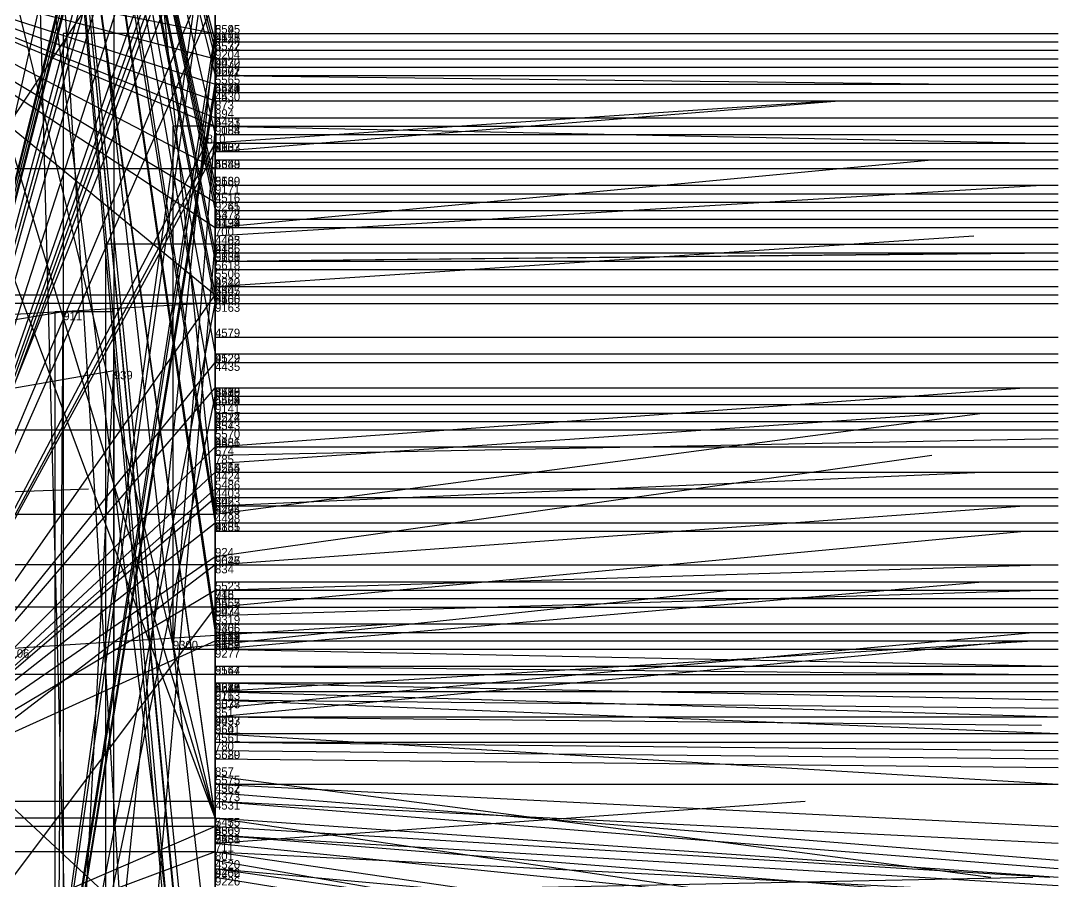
# Model space of a CAD drawing. Extents: x -0.07 to 1.1, y -0.07 to 1.1.
# Drawn here: x 0.977 to 1.1, y 0.0725 to 0.1745 of the extents above; entities that cross this region are included whole.
import ezdxf

# ---------------------------------------------------------------- set-up
doc = ezdxf.new("R2010")
doc.units = 0
for name, color, linetype in [('Clients', 3, 'CONTINUOUS'), ('Facilities', 3, 'CONTINUOUS'), ('Facilities_lines', 3, 'CONTINUOUS'), ('Min_max_boxes', 1, 'CONTINUOUS'), ('Normals', 1, 'CONTINUOUS'), ('Source_points', 5, 'CONTINUOUS'), ('Text', 3, 'CONTINUOUS')]:
    doc.layers.add(name, color=color, linetype=linetype)

msp = doc.modelspace()

# ---------------------------------------------------------------- linework, layer by layer
at = {"layer": 'Clients', "color": 5}
for p in [(1, 0.173, 0.13), (1, 0.173, 0.282), (1, 0.173, 0.362), (1, 0.173, 0.58), (1, 0.173, 0.699), (1, 0.172, 0.779), (1, 0.171, 0.431), (1, 0.171, 0.705), (1, 0.171, 0.819), (1, 0.17, 0.319), (1, 0.17, 0.866), (1, 0.169, 0.465), (1, 0.168, 0.814), (1, 0.168, 0.976), (1, 0.167, 0.299), (1, 0.167, 0.52), (1, 0.167, 0.716), (1, 0.166, 0.376), (1, 0.166, 0.446), (1, 0.166, 0.535), (1, 0.166, 0.556), (1, 0.166, 0.705), (1, 0.165, 0.156), (1, 0.163, 0.197), (1, 0.162, 0.297), (1, 0.162, 0.542), (0.999, 0.16), (1, 0.161, 0.823), (1, 0.16, 0.126), (1, 0.159, 0.004), (1, 0.159, 0.362), (1, 0.159, 0.509), (1, 0.158, 0.549), (1, 0.158, 0.647), (1, 0.157, 0.278), (1, 0.155, 0.634), (1, 0.155, 0.625), (1, 0.155, 0.814), (1, 0.154, 0.857), (1, 0.153, 0.279), (1, 0.153, 0.845), (1, 0.152, 0.86), (1, 0.151, 0.379), (1, 0.151, 0.675), (1, 0.15, 0.273), (1, 0.15, 0.49), (1, 0.15, 0.984), (1, 0.148, 0.351), (1, 0.148, 0.469), (1, 0.147, 0.439), (1, 0.147, 0.664), (1, 0.147, 0.788), (1, 0.146, 0.539), (1, 0.146, 0.925), (1, 0.145, 0.517), (1, 0.145, 0.654), (1, 0.143, 0.44), (1, 0.143, 0.562), (1, 0.143, 0.978), (1, 0.142, 0.235), (1, 0.142, 0.121), (1, 0.142, 0.291), (1, 0.142, 0.282), (1, 0.142, 0.894), (1, 0.141, 0.347), (1, 0.141, 0.648), (1, 0.141, 0.801), (0.982, 0.14), (1, 0.137, 0.489), (1, 0.135, 0.761), (0.988, 0.133), (1, 0.134, 0.267), (1, 0.134, 0.372), (1, 0.131, 0.173), (1, 0.131, 0.509), (1, 0.131, 0.58), (1, 0.13, 0.342), (1, 0.13, 0.474), (1, 0.13, 0.47), (1, 0.129, 0.452), (1, 0.129, 0.488), (1, 0.129, 0.644), (1, 0.128, 0.841), (1, 0.128, 0.764), (1, 0.127, 0.475), (1, 0.127, 0.433), (1, 0.126, 0.639), (1, 0.124, 0.196), (1, 0.124, 0.472), (1, 0.124, 0.6), (1, 0.122, 0.986), (1, 0.121, 0.328), (1, 0.121, 0.298), (1, 0.119, 0.258), (1, 0.118, 0.323), (1, 0.117, 0.373), (1, 0.117, 0.982), (1, 0.115, 0.264), (1, 0.115, 0.417), (1, 0.115, 0.819), (1, 0.114, 0.361), (1, 0.111, 0.01), (1, 0.108, 0.689), (1, 0.107, 0.109), (1, 0.103, 0.354), (1, 0.103, 0.898), (1, 0.103, 0.777), (1, 0.102, 0.881), (1, 0.101, 0.336), (1, 0.101, 0.346), (0.995, 0.1, 1), (1, 0.1, 0.984), (1, 0.077, 0.996)]:
    msp.add_point(p, dxfattribs=at)
at = {"layer": 'Facilities', "color": 3}
for p in [(1, 0.162, 0.947), (1, 0.149, 0.07), (1, 0.146, 0.95), (1, 0.131, 0.203), (1, 0.127, 0.103), (1, 0.124, 0.046), (1, 0.123, 0.086), (1, 0.119, 0.64), (1, 0.117, 0.233), (1, 0.117, 0.542), (1, 0.116, 0.023), (1, 0.114, 0.233), (1, 0.11, 0.14), (1, 0.11, 0.58), (1, 0.11, 0.94), (1, 0.107, 0.054), (1, 0.106, 0.748), (1, 0.105, 0.473), (1, 0.105, 0.947), (1, 0.104, 0.066), (1, 0.101, 0.484), (1, 0.101, 0.636), (1, 0.1, 0.558), (1, 0.1, 0.837), (1, 0.098, 0.059), (1, 0.098, 0.751), (1, 0.097, 0.658), (1, 0.096, 0.118), (1, 0.096, 0.415), (1, 0.095, 0.055), (1, 0.095, 0.369), (1, 0.095, 0.528), (1, 0.095, 0.719), (1, 0.095, 0.777), (1, 0.095, 0.94), (1, 0.094, 0.203), (1, 0.094, 0.721), (1, 0.093, 0.952), (1, 0.092, 0.058), (1, 0.092, 0.305), (1, 0.092, 0.966), (1, 0.09, 0.166), (1, 0.09, 0.559), (1, 0.089, 0.247), (1, 0.089, 0.311), (1, 0.088, 0.711), (1, 0.087, 0.757), (1, 0.085, 0.023), (1, 0.084, 0.259), (1, 0.084, 0.606), (1, 0.083, 0.351), (1, 0.082, 0.336), (1, 0.082, 0.338), (1, 0.08, 0.013), (1, 0.08, 0.697), (1, 0.079, 0.058), (1, 0.078, 0.233), (1, 0.078, 0.221), (1, 0.078, 0.274), (1, 0.077, 0.741), (1, 0.076, 0.055), (1, 0.076, 0.016), (1, 0.075, 0.359), (1, 0.074, 0.374), (1, 0.074, 0.814), (1, 0.073, 0.887)]:
    msp.add_point(p, dxfattribs=at)
at = {"layer": 'Facilities_lines', "color": 3}
for p, q in [((1, 0.336, 0.965), (1, 0.1, 0.984)), ((1, 0.336, 0.965), (1, 0.15, 0.984)), ((1, 0.336, 0.965), (1, 0.143, 0.978)), ((1, 0.336, 0.965), (1, 0.122, 0.986)), ((1, 0.336, 0.965), (1, 0.117, 0.982)), ((1, 0.336, 0.965), (1, 0.168, 0.976)), ((1, 0.116, 0.023), (0.978, 0.334)), ((1, 0.116, 0.023), (0.968, 0.322)), ((1, 0.022, 0.538), (1, 0.32, 0.543)), ((1, 0.077, 0.741), (1, 0.319, 0.746)), ((1, 0.077, 0.741), (1, 0.319, 0.752)), ((1, 0.077, 0.741), (1, 0.314, 0.724)), ((1, 0.052, 0.712), (1, 0.309, 0.717)), ((1, 0.066, 0.656), (1, 0.309, 0.665)), ((1, 0.052, 0.712), (1, 0.306, 0.707)), ((1, 0.022, 0.538), (1, 0.306, 0.511)), ((1, 0.077, 0.741), (1, 0.305, 0.748)), ((1, 0.022, 0.538), (1, 0.299, 0.561)), ((1, 0.077, 0.741), (1, 0.299, 0.729)), ((1, 0.066, 0.656), (1, 0.298, 0.646)), ((1, 0.022, 0.538), (1, 0.296, 0.549)), ((1, 0.08, 0.013), (0.97, 0.293)), ((1, 0.08, 0.013), (0.97, 0.292)), ((1, 0.036, 0.662), (1, 0.292, 0.664)), ((1, 0.052, 0.712), (1, 0.29, 0.688)), ((1, 0.052, 0.712), (1, 0.285, 0.733)), ((1, 0.052, 0.712), (1, 0.284, 0.724)), ((1, 0.052, 0.712), (1, 0.28, 0.717)), ((1, 0.022, 0.538), (1, 0.279, 0.548)), ((1, 0.022, 0.538), (1, 0.276, 0.522)), ((1, 0.022, 0.538), (1, 0.273, 0.552)), ((1, 0.066, 0.656), (1, 0.27, 0.629)), ((0.958, 0.082), (1, 0.269, 0.019)), ((1, 0.022, 0.538), (1, 0.269, 0.526)), ((1, 0.066, 0.656), (1, 0.269, 0.63)), ((1, 0.022, 0.538), (1, 0.264, 0.561)), ((1, 0.052, 0.712), (1, 0.263, 0.748)), ((0.977, 0.26, 1), (1, 0.17, 0.866)), ((0.977, 0.26, 1), (1, 0.168, 0.814)), ((0.977, 0.26, 1), (1, 0.056, 0.91)), ((0.977, 0.26, 1), (1, 0.161, 0.823)), ((0.977, 0.26, 1), (0.984, 0, 1)), ((0.977, 0.26, 1), (1, 0.172, 0.779)), ((0.977, 0.26, 1), (0.993, 0, 0.972)), ((0.977, 0.26, 1), (1, 0.135, 0.761)), ((0.977, 0.26, 1), (1, 0.128, 0.841)), ((0.977, 0.26, 1), (1, 0.102, 0.881)), ((0.977, 0.26, 1), (1, 0.147, 0.788)), ((0.977, 0.26, 1), (1, 0.142, 0.894)), ((0.977, 0.26, 1), (1, 0.141, 0.801)), ((0.977, 0.26, 1), (1, 0.154, 0.857)), ((0.977, 0.26, 1), (1, 0.155, 0.814)), ((0.977, 0.26, 1), (1, 0.115, 0.819)), ((0.977, 0.26, 1), (1, 0.171, 0.819)), ((0.977, 0.26, 1), (1, 0.128, 0.764)), ((0.977, 0.26, 1), (1, 0.02, 0.909)), ((0.977, 0.26, 1), (1, 0.006, 0.973)), ((0.977, 0.26, 1), (1, 0.153, 0.845)), ((0.977, 0.26, 1), (1, 0.146, 0.925)), ((0.977, 0.26, 1), (1, 0.152, 0.86)), ((0.977, 0.26, 1), (1, 0.028, 0.92)), ((0.977, 0.26, 1), (1, 0.019, 0.921)), ((0.977, 0.26, 1), (1, 0.103, 0.898)), ((0.977, 0.26, 1), (1, 0, 0.993)), ((0.977, 0.26, 1), (1, 0.103, 0.777)), ((1, 0.022, 0.538), (1, 0.259, 0.552)), ((1, 0.021, 0.72), (1, 0.258, 0.727)), ((1, 0.052, 0.712), (1, 0.255, 0.689)), ((1, 0.052, 0.712), (1, 0.255, 0.693)), ((1, 0.08, 0.013), (0.958, 0.253)), ((1, 0.022, 0.538), (1, 0.252, 0.588)), ((0.958, 0.082), (1, 0.251, 0.016)), ((0.958, 0.082), (1, 0.25, 0.11)), ((0.958, 0.082), (1, 0.248, 0.174)), ((1, 0.074, 0.374), (1, 0.247, 0.451)), ((0.958, 0.082), (1, 0.246, 0.034)), ((0.958, 0.082), (1, 0.245, 0.117)), ((1, 0.083, 0.351), (1, 0.242, 0.425)), ((1, 0.075, 0.359), (1, 0.242, 0.342)), ((1, 0.021, 0.72), (1, 0.242, 0.704)), ((1, 0.083, 0.351), (1, 0.24, 0.392)), ((1, 0.022, 0.538), (1, 0.24, 0.6)), ((0.958, 0.082), (1, 0.238, 0.13)), ((0.958, 0.082), (1, 0.238, 0.024)), ((1, 0.083, 0.351), (1, 0.238, 0.446)), ((1, 0.016, 0.658), (1, 0.237, 0.646)), ((1, 0.031, 0.303), (1, 0.236, 0.326)), ((0.958, 0.082), (1, 0.234, 0.159)), ((1, 0.022, 0.538), (1, 0.235, 0.458)), ((1, 0.051, 0.185), (1, 0.232, 0.252)), ((1, 0.022, 0.538), (1, 0.232, 0.553)), ((0.958, 0.082), (1, 0.231, 0.215)), ((1, 0.016, 0.658), (1, 0.231, 0.668)), ((1, 0.083, 0.351), (1, 0.228, 0.443)), ((1, 0.016, 0.658), (1, 0.228, 0.65)), ((1, 0.022, 0.538), (1, 0.227, 0.493)), ((1, 0.016, 0.658), (1, 0.227, 0.69)), ((0.958, 0.082), (1, 0.224, 0.171)), ((1, 0.094, 0.203), (1, 0.225, 0.132)), ((1, 0.046, 0.328), (1, 0.224, 0.349)), ((1, 0.075, 0.359), (1, 0.224, 0.392)), ((1, 0.046, 0.328), (1, 0.222, 0.395)), ((1, 0.022, 0.538), (1, 0.22, 0.489)), ((1, 0.022, 0.538), (1, 0.219, 0.495)), ((1, 0.083, 0.351), (1, 0.218, 0.411)), ((1, 0.031, 0.303), (1, 0.217, 0.353)), ((1, 0.08, 0.013), (0.959, 0.215)), ((1, 0.083, 0.351), (1, 0.215, 0.376)), ((1, 0.022, 0.538), (1, 0.213, 0.5)), ((0.958, 0.082), (1, 0.212, 0.216)), ((1, 0.022, 0.538), (1, 0.212, 0.438)), ((1, 0.022, 0.538), (1, 0.212, 0.585)), ((1, 0.083, 0.351), (1, 0.21, 0.414)), ((1, 0.208, 0.98), (1, 0.025, 0.996)), ((1, 0.022, 0.538), (1, 0.207, 0.598)), ((1, 0.022, 0.538), (1, 0.206, 0.429)), ((1, 0.022, 0.538), (1, 0.206, 0.597)), ((1, 0.083, 0.351), (1, 0.204, 0.358)), ((0.958, 0.082), (1, 0.203, 0.145)), ((1, 0.022, 0.538), (1, 0.202, 0.444)), ((0.958, 0.082), (1, 0.2, 0.249)), ((1, 0.022, 0.538), (1, 0.2, 0.642)), ((1, 0.199, 0.085), (0.972, 0.157)), ((1, 0.08, 0.013), (0.956, 0.198)), ((0.958, 0.082), (1, 0.198, 0.117)), ((1, 0.083, 0.351), (1, 0.198, 0.414)), ((1, 0.083, 0.351), (1, 0.198, 0.397)), ((0.958, 0.082), (1, 0.196, 0.147)), ((1, 0.075, 0.359), (1, 0.196, 0.407)), ((1, 0.022, 0.538), (1, 0.195, 0.54)), ((0.973, 0, 0.703), (1, 0.194, 0.735)), ((1, 0.094, 0.203), (1, 0.194, 0.161)), ((1, 0.031, 0.303), (1, 0.194, 0.385)), ((1, 0.024, 0.977), (0.979, 0.192, 1)), ((1, 0.191, 0.044), (0.974, 0.126)), ((1, 0.016, 0.658), (1, 0.191, 0.663)), ((0.973, 0, 0.703), (1, 0.189, 0.706)), ((0.973, 0, 0.703), (1, 0.189, 0.731)), ((1, 0.022, 0.538), (1, 0.188, 0.462)), ((1, 0.022, 0.538), (1, 0.187, 0.64)), ((1, 0.022, 0.538), (1, 0.184, 0.482)), ((0.95, 0.183), (1, 0.173, 0.13)), ((0.95, 0.183), (1, 0.165, 0.156)), ((0.95, 0.183), (1, 0.163, 0.197)), ((0.95, 0.183), (1, 0.157, 0.278)), ((0.95, 0.183), (1, 0.142, 0.291)), ((0.95, 0.183), (1, 0.167, 0.299)), ((0.95, 0.183), (1, 0.162, 0.297)), ((0.95, 0.183), (1, 0.15, 0.273)), ((0.95, 0.183), (1, 0.142, 0.282)), ((0.95, 0.183), (1, 0.17, 0.319)), ((0.95, 0.183), (1, 0.153, 0.279)), ((0.95, 0.183), (1, 0.173, 0.282)), ((0.958, 0.082), (1, 0.182, 0.121)), ((1, 0.131, 0.203), (1, 0.182, 0.161)), ((1, 0.022, 0.538), (1, 0.182, 0.619)), ((1, 0.022, 0.538), (1, 0.181, 0.575)), ((1, 0.022, 0.538), (1, 0.18, 0.659)), ((1, 0.046, 0.328), (1, 0.178, 0.377)), ((0.958, 0.082), (1, 0.177, 0.246)), ((1, 0.075, 0.359), (1, 0.177, 0.362)), ((1, 0.022, 0.538), (1, 0.177, 0.549)), ((0.973, 0, 0.703), (1, 0.173, 0.699)), ((0.982, 0, 0.291), (1, 0.173, 0.362)), ((1, 0.022, 0.538), (1, 0.173, 0.58)), ((0.973, 0, 0.703), (1, 0.171, 0.705)), ((1, 0.022, 0.538), (1, 0.171, 0.431)), ((1, 0.022, 0.538), (1, 0.169, 0.465)), ((0.973, 0, 0.703), (1, 0.167, 0.716)), ((1, 0.022, 0.538), (1, 0.167, 0.52)), ((0.973, 0, 0.703), (1, 0.166, 0.705)), ((1, 0.075, 0.359), (1, 0.166, 0.376)), ((1, 0.022, 0.538), (1, 0.166, 0.446)), ((1, 0.022, 0.538), (1, 0.166, 0.535)), ((1, 0.022, 0.538), (1, 0.166, 0.556)), ((1, 0.162, 0.947), (0.995, 0.1, 1)), ((1, 0.022, 0.538), (1, 0.162, 0.542)), ((0.958, 0.082), (0.999, 0.16)), ((0.958, 0.082), (1, 0.16, 0.126)), ((0.958, 0.082), (1, 0.159, 0.004)), ((1, 0.075, 0.359), (1, 0.159, 0.362)), ((1, 0.022, 0.538), (1, 0.159, 0.509)), ((1, 0.022, 0.538), (1, 0.158, 0.549)), ((1, 0.022, 0.538), (1, 0.158, 0.647)), ((1, 0.022, 0.538), (1, 0.155, 0.634)), ((1, 0.022, 0.538), (1, 0.155, 0.625)), ((1, 0.022, 0.538), (1, 0.151, 0.379)), ((1, 0.022, 0.538), (1, 0.151, 0.675)), ((1, 0.022, 0.538), (1, 0.15, 0.49)), ((0.987, 0, 0.292), (1, 0.148, 0.351)), ((1, 0.022, 0.538), (1, 0.148, 0.469)), ((1, 0.022, 0.538), (1, 0.147, 0.439)), ((1, 0.022, 0.538), (1, 0.147, 0.664)), ((1, 0.022, 0.538), (1, 0.146, 0.539)), ((1, 0.022, 0.538), (1, 0.145, 0.517)), ((1, 0.022, 0.538), (1, 0.145, 0.654)), ((1, 0.022, 0.538), (1, 0.143, 0.44)), ((1, 0.022, 0.538), (1, 0.143, 0.562)), ((0.958, 0.082), (1, 0.142, 0.235)), ((0.958, 0.082), (1, 0.142, 0.121)), ((0.973, 0, 0.28), (1, 0.141, 0.347)), ((1, 0.022, 0.538), (1, 0.141, 0.648)), ((0.981, 0, 0.054), (0.982, 0.14)), ((1, 0.022, 0.538), (1, 0.137, 0.489)), ((0.958, 0.082), (1, 0.134, 0.267)), ((0.981, 0, 0.054), (0.988, 0.133)), ((1, 0.022, 0.538), (1, 0.134, 0.372)), ((0.958, 0.082), (1, 0.131, 0.173)), ((1, 0.022, 0.538), (1, 0.131, 0.509)), ((1, 0.022, 0.538), (1, 0.131, 0.58)), ((0.973, 0, 0.28), (1, 0.13, 0.342)), ((1, 0.022, 0.538), (1, 0.13, 0.474)), ((1, 0.022, 0.538), (1, 0.13, 0.47)), ((1, 0.022, 0.538), (1, 0.129, 0.452)), ((1, 0.022, 0.538), (1, 0.129, 0.488)), ((1, 0.022, 0.538), (1, 0.129, 0.644)), ((1, 0.022, 0.538), (1, 0.127, 0.475)), ((1, 0.022, 0.538), (1, 0.127, 0.433)), ((1, 0.022, 0.538), (1, 0.126, 0.639)), ((0.958, 0.082), (1, 0.124, 0.196)), ((1, 0.022, 0.538), (1, 0.124, 0.472)), ((1, 0.022, 0.538), (1, 0.124, 0.6)), ((0.958, 0.082), (1, 0.121, 0.328)), ((0.958, 0.082), (1, 0.121, 0.298)), ((0.958, 0.082), (1, 0.119, 0.258)), ((0.958, 0.082), (1, 0.118, 0.323)), ((1, 0.022, 0.538), (1, 0.117, 0.373)), ((0.958, 0.082), (1, 0.115, 0.264)), ((1, 0.022, 0.538), (1, 0.115, 0.417)), ((1, 0.022, 0.538), (1, 0.114, 0.361)), ((0.958, 0.082), (1, 0.111, 0.01)), ((1, 0.11, 0.94), (0.894, 0.029, 1)), ((1, 0.11, 0.94), (1, 0.077, 0.996)), ((1, 0.022, 0.538), (1, 0.108, 0.689)), ((0.958, 0.082), (1, 0.107, 0.109)), ((1, 0.105, 0.947), (0.934, 0.017, 1)), ((1, 0.022, 0.538), (1, 0.103, 0.354)), ((0.958, 0.082), (1, 0.101, 0.336)), ((1, 0.022, 0.538), (1, 0.101, 0.346)), ((1, 0.059, 0.022), (0.959, 0.097)), ((1, 0.092, 0.966), (1, 0.033, 0.993)), ((1, 0.079, 0.058), (0.884, 0.029)), ((1, 0.076, 0.016), (0.906, 0.041))]:
    msp.add_line(p, q, dxfattribs=at)
at = {"layer": 'Min_max_boxes', "color": 1}
for p, q in [((0.988, 0.505, 0.963), (0.988, 0.1, 0.963)), ((0.988, 0.505, 1), (0.988, 0.1, 1)), ((1, 0.1, 0.963), (1, 0.505, 0.963)), ((1, 0.1, 1), (1, 0.505, 1)), ((1, 0.142), (1, 0.479)), ((1, 0.142, 0.336), (1, 0.479, 0.336)), ((1, 0, 0.76), (1, 0.466, 0.76)), ((1, 0, 1), (1, 0.466, 1)), ((1, 0.116), (1, 0.334)), ((1, 0.116, 0.023), (1, 0.334, 0.023)), ((1, 0, 0.346), (1, 0.32, 0.346)), ((1, 0, 0.689), (1, 0.32, 0.689)), ((1, 0.077, 0.724), (1, 0.319, 0.724)), ((1, 0.319, 0.724), (1, 0.077, 0.724)), ((1, 0.077, 0.752), (1, 0.319, 0.752)), ((1, 0.319, 0.752), (1, 0.077, 0.752)), ((1, 0.052, 0.688), (1, 0.309, 0.688)), ((1, 0.309, 0.688), (1, 0.052, 0.688)), ((1, 0.052, 0.748), (1, 0.309, 0.748)), ((1, 0.309, 0.748), (1, 0.052, 0.748)), ((1, 0.066, 0.629), (1, 0.309, 0.629)), ((1, 0.309, 0.629), (1, 0.066, 0.629)), ((1, 0.066, 0.665), (1, 0.309, 0.665)), ((1, 0.309, 0.665), (1, 0.066, 0.665)), ((1, 0.08), (1, 0.293)), ((1, 0.08, 0.013), (1, 0.293, 0.013)), ((1, 0.036, 0.662), (1, 0.292, 0.662)), ((1, 0.292, 0.662), (1, 0.036, 0.662)), ((1, 0.036, 0.664), (1, 0.292, 0.664)), ((1, 0.292, 0.664), (1, 0.036, 0.664)), ((1, 0.082), (1, 0.269)), ((1, 0.082, 0.336), (1, 0.269, 0.336)), ((1, 0.021, 0.704), (1, 0.258, 0.704)), ((1, 0.258, 0.704), (1, 0.021, 0.704)), ((1, 0.021, 0.727), (1, 0.258, 0.727)), ((1, 0.258, 0.727), (1, 0.021, 0.727)), ((1, 0.074, 0.374), (1, 0.247, 0.374)), ((1, 0.247, 0.374), (1, 0.074, 0.374)), ((1, 0.074, 0.451), (1, 0.247, 0.451)), ((1, 0.247, 0.451), (1, 0.074, 0.451)), ((1, 0.083, 0.351), (1, 0.242, 0.351)), ((1, 0.242, 0.351), (1, 0.083, 0.351)), ((1, 0.083, 0.446), (1, 0.242, 0.446)), ((1, 0.242, 0.446), (1, 0.083, 0.446)), ((1, 0.075, 0.342), (1, 0.242, 0.342)), ((1, 0.242, 0.342), (1, 0.075, 0.342)), ((1, 0.075, 0.407), (1, 0.242, 0.407)), ((1, 0.242, 0.407), (1, 0.075, 0.407)), ((1, 0.016, 0.646), (1, 0.237, 0.646)), ((1, 0.237, 0.646), (1, 0.016, 0.646)), ((1, 0.016, 0.69), (1, 0.237, 0.69)), ((1, 0.237, 0.69), (1, 0.016, 0.69)), ((1, 0.031, 0.303), (1, 0.236, 0.303)), ((1, 0.236, 0.303), (1, 0.031, 0.303)), ((1, 0.031, 0.385), (1, 0.236, 0.385)), ((1, 0.236, 0.385), (1, 0.031, 0.385)), ((1, 0.051, 0.185), (1, 0.232, 0.185)), ((1, 0.232, 0.185), (1, 0.051, 0.185)), ((1, 0.051, 0.252), (1, 0.232, 0.252)), ((1, 0.232, 0.252), (1, 0.051, 0.252)), ((1, 0.094, 0.132), (1, 0.225, 0.132)), ((1, 0.225, 0.132), (1, 0.094, 0.132)), ((1, 0.094, 0.203), (1, 0.225, 0.203)), ((1, 0.225, 0.203), (1, 0.094, 0.203)), ((1, 0.046, 0.328), (1, 0.224, 0.328)), ((1, 0.224, 0.328), (1, 0.046, 0.328)), ((1, 0.046, 0.395), (1, 0.224, 0.395)), ((1, 0.224, 0.395), (1, 0.046, 0.395)), ((1, 0.025, 0.98), (1, 0.208, 0.98)), ((1, 0.208, 0.98), (1, 0.025, 0.98)), ((1, 0.025, 0.996), (1, 0.208, 0.996)), ((1, 0.208, 0.996), (1, 0.025, 0.996)), ((1, 0.157), (1, 0.199)), ((1, 0.157, 0.085), (1, 0.199, 0.085)), ((1, 0, 0.626), (1, 0.194, 0.626)), ((1, 0, 0.784), (1, 0.194, 0.784)), ((1, 0, 0.826), (1, 0.192, 0.826)), ((1, 0, 1), (1, 0.192, 1)), ((1, 0.126), (1, 0.191)), ((1, 0.126, 0.044), (1, 0.191, 0.044)), ((1, 0.131, 0.161), (1, 0.182, 0.161)), ((1, 0.182, 0.161), (1, 0.131, 0.161)), ((1, 0.131, 0.203), (1, 0.182, 0.203)), ((1, 0.182, 0.203), (1, 0.131, 0.203)), ((1, 0.173, 0.291), (0.982, 0.173, 0.291)), ((0.982, 0.173, 0.291), (0.982, 0, 0.291)), ((1, 0.173, 0.362), (0.982, 0.173, 0.362)), ((0.982, 0.173, 0.362), (0.982, 0, 0.362)), ((0.982, 0.173, 0.291), (0.982, 0.173, 0.362)), ((1, 0, 0.291), (1, 0.173, 0.291)), ((1, 0, 0.362), (1, 0.173, 0.362)), ((1, 0.173, 0.291), (1, 0.173, 0.362)), ((1, 0.162, 0.947), (0.995, 0.162, 0.947)), ((0.995, 0.162, 0.947), (0.995, 0.1, 0.947)), ((1, 0.162, 1), (0.995, 0.162, 1)), ((0.995, 0.162, 1), (0.995, 0.1, 1)), ((0.995, 0.162, 0.947), (0.995, 0.162, 1)), ((1, 0.1, 0.947), (1, 0.162, 0.947)), ((1, 0.1, 1), (1, 0.162, 1)), ((1, 0.162, 0.947), (1, 0.162, 1)), ((0.972, 0.157), (1, 0.157)), ((0.972, 0.157, 0.085), (1, 0.157, 0.085)), ((1, 0.157), (1, 0.157, 0.085)), ((1, 0.148, 0.292), (0.987, 0.148, 0.292)), ((0.987, 0.148, 0.292), (0.987, 0, 0.292)), ((1, 0.148, 0.351), (0.987, 0.148, 0.351)), ((0.987, 0.148, 0.351), (0.987, 0, 0.351)), ((0.987, 0.148, 0.292), (0.987, 0.148, 0.351)), ((1, 0, 0.292), (1, 0.148, 0.292)), ((1, 0, 0.351), (1, 0.148, 0.351)), ((1, 0.148, 0.292), (1, 0.148, 0.351)), ((0.95, 0.142), (1, 0.142)), ((0.95, 0.142, 0.336), (1, 0.142, 0.336)), ((1, 0.142), (1, 0.142, 0.336)), ((1, 0.141, 0.28), (0.846, 0.141, 0.28)), ((1, 0.141, 0.396), (0.846, 0.141, 0.396)), ((1, 0, 0.28), (1, 0.141, 0.28)), ((1, 0, 0.396), (1, 0.141, 0.396)), ((1, 0.141, 0.28), (1, 0.141, 0.396)), ((0.988, 0.14), (0.981, 0.14)), ((0.981, 0.14), (0.981, 0)), ((0.988, 0.14, 0.054), (0.981, 0.14, 0.054)), ((0.981, 0.14, 0.054), (0.981, 0, 0.054)), ((0.981, 0.14), (0.981, 0.14, 0.054)), ((0.988, 0), (0.988, 0.14)), ((0.988, 0, 0.054), (0.988, 0.14, 0.054)), ((0.988, 0.14), (0.988, 0.14, 0.054)), ((1, 0.131, 0.161), (1, 0.131, 0.161)), ((1, 0.131, 0.203), (1, 0.131, 0.203)), ((1, 0.131, 0.161), (1, 0.131, 0.203)), ((1, 0.131, 0.161), (1, 0.131, 0.203)), ((0.974, 0.126), (1, 0.126)), ((0.974, 0.126, 0.044), (1, 0.126, 0.044)), ((1, 0.126), (1, 0.126, 0.044)), ((0.968, 0.116), (1, 0.116)), ((0.968, 0.116, 0.023), (1, 0.116, 0.023)), ((1, 0.116), (1, 0.116, 0.023)), ((1, 0.11, 0.94), (0.894, 0.11, 0.94)), ((1, 0.11, 1), (0.894, 0.11, 1)), ((1, 0.029, 0.94), (1, 0.11, 0.94)), ((1, 0.029, 1), (1, 0.11, 1)), ((1, 0.11, 0.94), (1, 0.11, 1)), ((1, 0.105, 0.947), (0.934, 0.105, 0.947)), ((1, 0.105, 1), (0.934, 0.105, 1)), ((1, 0.017, 0.947), (1, 0.105, 0.947)), ((1, 0.017, 1), (1, 0.105, 1)), ((1, 0.105, 0.947), (1, 0.105, 1)), ((0.988, 0.1, 0.963), (1, 0.1, 0.963)), ((0.988, 0.1, 1), (1, 0.1, 1)), ((0.988, 0.1, 0.963), (0.988, 0.1, 1)), ((0.995, 0.1, 0.947), (1, 0.1, 0.947)), ((0.995, 0.1, 1), (1, 0.1, 1)), ((0.995, 0.1, 0.947), (0.995, 0.1, 1)), ((1, 0.1, 0.947), (1, 0.1, 1)), ((1, 0.1, 0.963), (1, 0.1, 1)), ((1, 0.097), (0.959, 0.097)), ((1, 0.097, 0.022), (0.959, 0.097, 0.022)), ((1, 0.04), (1, 0.097)), ((1, 0.04, 0.022), (1, 0.097, 0.022)), ((1, 0.097), (1, 0.097, 0.022)), ((1, 0.094, 0.132), (1, 0.094, 0.132)), ((1, 0.094, 0.203), (1, 0.094, 0.203)), ((1, 0.094, 0.132), (1, 0.094, 0.203)), ((1, 0.094, 0.132), (1, 0.094, 0.203)), ((1, 0.033, 0.966), (1, 0.092, 0.966)), ((1, 0.092, 0.966), (1, 0.092, 0.966)), ((1, 0.092, 0.966), (1, 0.033, 0.966)), ((1, 0.033, 0.993), (1, 0.092, 0.993)), ((1, 0.092, 0.993), (1, 0.092, 0.993)), ((1, 0.092, 0.993), (1, 0.033, 0.993)), ((1, 0.092, 0.966), (1, 0.092, 0.993)), ((1, 0.092, 0.966), (1, 0.092, 0.993)), ((1, 0.083, 0.351), (1, 0.083, 0.351)), ((1, 0.083, 0.446), (1, 0.083, 0.446)), ((1, 0.083, 0.351), (1, 0.083, 0.446)), ((1, 0.083, 0.351), (1, 0.083, 0.446)), ((0.958, 0.082), (1, 0.082)), ((0.958, 0.082, 0.336), (1, 0.082, 0.336)), ((1, 0.082), (1, 0.082, 0.336)), ((0.956, 0.08), (1, 0.08)), ((0.956, 0.08, 0.013), (1, 0.08, 0.013)), ((1, 0.08), (1, 0.08, 0.013)), ((1, 0.079), (0.884, 0.079)), ((1, 0.079, 0.058), (0.884, 0.079, 0.058)), ((1, 0.029), (1, 0.079)), ((1, 0.029, 0.058), (1, 0.079, 0.058)), ((1, 0.079), (1, 0.079, 0.058)), ((1, 0.077, 0.724), (1, 0.077, 0.724)), ((1, 0.077, 0.752), (1, 0.077, 0.752)), ((1, 0.077, 0.724), (1, 0.077, 0.752)), ((1, 0.077, 0.724), (1, 0.077, 0.752)), ((1, 0.076), (0.906, 0.076)), ((1, 0.076, 0.016), (0.906, 0.076, 0.016)), ((1, 0.041), (1, 0.076)), ((1, 0.041, 0.016), (1, 0.076, 0.016)), ((1, 0.076), (1, 0.076, 0.016)), ((1, 0.075, 0.342), (1, 0.075, 0.342)), ((1, 0.075, 0.407), (1, 0.075, 0.407)), ((1, 0.075, 0.342), (1, 0.075, 0.407)), ((1, 0.075, 0.342), (1, 0.075, 0.407)), ((1, 0.074, 0.374), (1, 0.074, 0.374)), ((1, 0.074, 0.451), (1, 0.074, 0.451)), ((1, 0.074, 0.374), (1, 0.074, 0.451)), ((1, 0.074, 0.374), (1, 0.074, 0.451))]:
    msp.add_line(p, q, dxfattribs=at)
at = {"layer": 'Normals', "color": 1}
for p, q in [((1, 0.173, 0.13), (1.1, 0.173, 0.13)), ((1, 0.173, 0.362), (1.1, 0.173, 0.362)), ((1, 0.173, 0.282), (1.1, 0.173, 0.282)), ((1, 0.173, 0.58), (1.1, 0.173, 0.58)), ((1, 0.173, 0.699), (1.1, 0.173, 0.699)), ((1, 0.172, 0.779), (1.1, 0.172, 0.779)), ((1, 0.171, 0.431), (1.1, 0.171, 0.431)), ((1, 0.171, 0.705), (1.1, 0.171, 0.705)), ((1, 0.171, 0.819), (1.1, 0.171, 0.819)), ((1, 0.17, 0.319), (1.1, 0.17, 0.319)), ((1, 0.17, 0.866), (1.1, 0.17, 0.866)), ((1, 0.169, 0.465), (1.1, 0.169, 0.465)), ((1, 0.168, 0.814), (1.1, 0.168, 0.814)), ((1, 0.168, 0.976), (1.088, 0.167, 1.024)), ((1, 0.167, 0.299), (1.1, 0.167, 0.299)), ((1, 0.167, 0.52), (1.1, 0.167, 0.52)), ((1, 0.167, 0.716), (1.1, 0.167, 0.716)), ((0.999, 0.16), (1.073, 0.165, -0.067)), ((1, 0.166, 0.446), (1.1, 0.166, 0.446)), ((1, 0.166, 0.376), (1.1, 0.166, 0.376)), ((1, 0.166, 0.535), (1.1, 0.166, 0.535)), ((1, 0.166, 0.705), (1.1, 0.166, 0.705)), ((1, 0.166, 0.556), (1.1, 0.166, 0.556)), ((1, 0.165, 0.156), (1.1, 0.165, 0.156)), ((1, 0.159, 0.004), (1.074, 0.165, -0.064)), ((1, 0.163, 0.197), (1.1, 0.163, 0.197)), ((1, 0.162, 0.297), (1.1, 0.162, 0.297)), ((1, 0.162, 0.542), (1.1, 0.162, 0.542)), ((1, 0.162, 0.947), (1.098, 0.16, 0.968)), ((1, 0.161, 0.823), (1.1, 0.161, 0.823)), ((1, 0.16, 0.126), (1.1, 0.16, 0.126)), ((1, 0.159, 0.362), (1.1, 0.159, 0.362)), ((1, 0.159, 0.509), (1.1, 0.159, 0.509)), ((1, 0.158, 0.549), (1.1, 0.158, 0.549)), ((1, 0.158, 0.647), (1.1, 0.158, 0.647)), ((1, 0.15, 0.984), (1.085, 0.158, 1.036)), ((1, 0.157, 0.278), (1.1, 0.157, 0.278)), ((1, 0.149, 0.07), (1.098, 0.155, 0.053)), ((1, 0.155, 0.634), (1.1, 0.155, 0.634)), ((1, 0.155, 0.625), (1.1, 0.155, 0.625)), ((1, 0.155, 0.814), (1.1, 0.155, 0.814)), ((1, 0.154, 0.857), (1.1, 0.154, 0.857)), ((1, 0.153, 0.279), (1.1, 0.153, 0.279)), ((1, 0.153, 0.845), (1.1, 0.153, 0.845)), ((1, 0.152, 0.86), (1.1, 0.152, 0.86)), ((1, 0.151, 0.379), (1.1, 0.151, 0.379)), ((1, 0.151, 0.675), (1.1, 0.151, 0.675)), ((1, 0.15, 0.273), (1.1, 0.15, 0.273)), ((1, 0.15, 0.49), (1.1, 0.15, 0.49)), ((1, 0.143, 0.978), (1.09, 0.149, 1.022)), ((1, 0.148, 0.469), (1.1, 0.148, 0.469)), ((1, 0.148, 0.351), (1.1, 0.148, 0.351)), ((1, 0.147, 0.439), (1.1, 0.147, 0.439)), ((1, 0.147, 0.664), (1.1, 0.147, 0.664)), ((1, 0.146, 0.95), (1.095, 0.147, 0.98)), ((1, 0.147, 0.788), (1.1, 0.147, 0.788)), ((1, 0.146, 0.925), (1.1, 0.147, 0.932)), ((1, 0.146, 0.539), (1.1, 0.146, 0.539)), ((1, 0.145, 0.517), (1.1, 0.145, 0.517)), ((1, 0.145, 0.654), (1.1, 0.145, 0.654)), ((1, 0.143, 0.44), (1.1, 0.143, 0.44)), ((1, 0.143, 0.562), (1.1, 0.143, 0.562)), ((1, 0.142, 0.235), (1.1, 0.142, 0.235)), ((1, 0.142, 0.121), (1.1, 0.142, 0.121)), ((1, 0.142, 0.291), (1.1, 0.142, 0.291)), ((1, 0.142, 0.282), (1.1, 0.142, 0.282)), ((1, 0.142, 0.894), (1.1, 0.142, 0.894)), ((0.964, 0.139, 1), (0.998, 0.141, 1.094)), ((1, 0.141, 0.347), (1.1, 0.141, 0.347)), ((1, 0.141, 0.648), (1.1, 0.141, 0.648)), ((1, 0.141, 0.801), (1.1, 0.141, 0.801)), ((0.982, 0.14), (0.917, 0.129, 0.075)), ((1, 0.137, 0.489), (1.1, 0.137, 0.489)), ((1, 0.135, 0.761), (1.1, 0.135, 0.761)), ((0.988, 0.133), (0.919, 0.121, 0.072)), ((1, 0.134, 0.372), (1.1, 0.134, 0.372)), ((1, 0.134, 0.267), (1.1, 0.134, 0.267)), ((1, 0.131, 0.203), (1.1, 0.131, 0.203)), ((1, 0.124, 0.046), (1.096, 0.131, 0.019)), ((1, 0.131, 0.173), (1.1, 0.131, 0.173)), ((1, 0.131, 0.509), (1.1, 0.131, 0.509)), ((1, 0.131, 0.58), (1.1, 0.131, 0.58)), ((1, 0.13, 0.47), (1.1, 0.13, 0.47)), ((1, 0.13, 0.342), (1.1, 0.13, 0.342)), ((1, 0.13, 0.474), (1.1, 0.13, 0.474)), ((1, 0.129, 0.452), (1.1, 0.129, 0.452)), ((1, 0.129, 0.488), (1.1, 0.129, 0.488)), ((1, 0.129, 0.644), (1.1, 0.129, 0.644)), ((1, 0.116, 0.023), (1.091, 0.128, -0.017)), ((1, 0.128, 0.841), (1.1, 0.128, 0.841)), ((1, 0.128, 0.764), (1.1, 0.128, 0.764)), ((1, 0.122, 0.986), (1.087, 0.128, 1.034)), ((1, 0.127, 0.103), (1.1, 0.127, 0.103)), ((1, 0.127, 0.475), (1.1, 0.127, 0.475)), ((1, 0.127, 0.433), (1.1, 0.127, 0.433)), ((1, 0.126, 0.639), (1.1, 0.126, 0.639)), ((1, 0.123, 0.086), (1.1, 0.125, 0.079)), ((1, 0.124, 0.196), (1.1, 0.124, 0.196)), ((1, 0.124, 0.472), (1.1, 0.124, 0.472)), ((1, 0.124, 0.6), (1.1, 0.124, 0.6)), ((1, 0.111, 0.01), (1.085, 0.123, -0.04)), ((1, 0.121, 0.328), (1.1, 0.121, 0.328)), ((1, 0.121, 0.298), (1.1, 0.121, 0.298)), ((1, 0.117, 0.982), (1.091, 0.121, 1.023)), ((0.955, 0.118, 1), (0.985, 0.119, 1.095)), ((1, 0.119, 0.258), (1.1, 0.119, 0.258)), ((1, 0.119, 0.64), (1.1, 0.119, 0.64)), ((1, 0.118, 0.323), (1.1, 0.118, 0.323)), ((1, 0.117, 0.233), (1.1, 0.117, 0.233)), ((1, 0.117, 0.373), (1.1, 0.117, 0.373)), ((1, 0.117, 0.542), (1.1, 0.117, 0.542)), ((1, 0.11, 0.94), (1.096, 0.117, 0.967)), ((1, 0.115, 0.264), (1.1, 0.115, 0.264)), ((1, 0.115, 0.417), (1.1, 0.115, 0.417)), ((1, 0.115, 0.819), (1.1, 0.115, 0.819)), ((1, 0.114, 0.233), (1.1, 0.114, 0.233)), ((1, 0.114, 0.361), (1.1, 0.114, 0.361)), ((1, 0.105, 0.947), (1.096, 0.114, 0.973)), ((1, 0.11, 0.14), (1.1, 0.11, 0.14)), ((1, 0.107, 0.054), (1.098, 0.11, 0.034)), ((1, 0.11, 0.58), (1.1, 0.11, 0.58)), ((1, 0.108, 0.689), (1.1, 0.108, 0.689)), ((1, 0.1, 0.984), (1.091, 0.108, 1.024)), ((0.995, 0.1, 1), (1.061, 0.107, 1.074)), ((1, 0.107, 0.109), (1.1, 0.107, 0.109)), ((1, 0.104, 0.066), (1.098, 0.107, 0.049)), ((1, 0.106, 0.748), (1.1, 0.106, 0.748)), ((1, 0.105, 0.473), (1.1, 0.105, 0.473)), ((0.974, 0.1, 1), (1.021, 0.103, 1.088)), ((1, 0.103, 0.354), (1.1, 0.103, 0.354)), ((1, 0.103, 0.898), (1.1, 0.103, 0.898)), ((1, 0.103, 0.777), (1.1, 0.103, 0.777)), ((1, 0.093, 0.952), (1.097, 0.102, 0.976)), ((1, 0.102, 0.881), (1.1, 0.102, 0.881)), ((1, 0.101, 0.484), (1.1, 0.101, 0.484)), ((1, 0.101, 0.336), (1.1, 0.101, 0.336)), ((1, 0.101, 0.346), (1.1, 0.101, 0.346)), ((1, 0.101, 0.636), (1.1, 0.101, 0.636)), ((1, 0.092, 0.966), (1.095, 0.101, 0.998)), ((1, 0.095, 0.94), (1.097, 0.101, 0.962)), ((1, 0.1, 0.558), (1.1, 0.1, 0.558)), ((1, 0.1, 0.837), (1.1, 0.098, 0.837)), ((1, 0.098, 0.059), (1.098, 0.097, 0.041)), ((1, 0.098, 0.751), (1.1, 0.098, 0.751)), ((1, 0.097, 0.658), (1.1, 0.097, 0.658)), ((1, 0.096, 0.118), (1.1, 0.094, 0.117)), ((1, 0.096, 0.415), (1.1, 0.096, 0.415)), ((1, 0.095, 0.055), (1.098, 0.095, 0.037)), ((1, 0.095, 0.369), (1.1, 0.092, 0.37)), ((1, 0.095, 0.528), (1.1, 0.095, 0.528)), ((1, 0.095, 0.719), (1.1, 0.095, 0.719)), ((1, 0.095, 0.777), (1.1, 0.095, 0.777)), ((1, 0.094, 0.203), (1.1, 0.09, 0.204)), ((1, 0.094, 0.721), (1.1, 0.093, 0.721)), ((1, 0.092, 0.058), (1.098, 0.091, 0.038)), ((1, 0.092, 0.305), (1.1, 0.092, 0.305)), ((1, 0.09, 0.166), (1.1, 0.084, 0.165)), ((1, 0.09, 0.559), (1.1, 0.09, 0.559)), ((1, 0.089, 0.247), (1.1, 0.088, 0.247)), ((1, 0.089, 0.311), (1.1, 0.089, 0.311)), ((1, 0.088, 0.711), (1.1, 0.087, 0.711)), ((1, 0.087, 0.757), (1.1, 0.086, 0.757)), ((1, 0.085, 0.023), (1.092, 0.073, -0.015)), ((1, 0.084, 0.259), (1.1, 0.079, 0.259)), ((1, 0.084, 0.606), (1.1, 0.084, 0.606)), ((1, 0.083, 0.351), (1.1, 0.075, 0.355)), ((1, 0.082, 0.336), (1.1, 0.077, 0.338)), ((1, 0.082, 0.338), (1.1, 0.074, 0.34)), ((1, 0.077, 0.996), (1.07, 0.082, 1.067)), ((1, 0.08, 0.013), (1.089, 0.067, -0.03)), ((1, 0.08, 0.697), (1.1, 0.073, 0.696)), ((1, 0.079, 0.058), (1.099, 0.073, 0.043)), ((1, 0.078, 0.233), (1.1, 0.072, 0.233)), ((1, 0.078, 0.221), (1.1, 0.07, 0.221)), ((1, 0.078, 0.274), (1.1, 0.072, 0.274)), ((1, 0.077, 0.741), (1.099, 0.067, 0.742)), ((1, 0.076, 0.055), (1.098, 0.071, 0.034)), ((1, 0.076, 0.016), (1.089, 0.063, -0.027)), ((1, 0.075, 0.359), (1.098, 0.058, 0.37)), ((1, 0.074, 0.374), (1.099, 0.06, 0.376)), ((1, 0.074, 0.814), (1.1, 0.065, 0.816)), ((1, 0.073, 0.887), (1.099, 0.057, 0.881)), ((1, 0.071, 0.968), (1.097, 0.073, 0.993))]:
    msp.add_line(p, q, dxfattribs=at)
at = {"layer": 'Source_points', "color": 5}
for p in [(1, 0.173, 0.13), (1, 0.173, 0.362), (1, 0.173, 0.282), (1, 0.173, 0.58), (1, 0.173, 0.699), (1, 0.172, 0.779), (1, 0.171, 0.431), (1, 0.171, 0.705), (1, 0.171, 0.819), (1, 0.17, 0.319), (1, 0.17, 0.866), (1, 0.169, 0.465), (1, 0.168, 0.814), (1, 0.168, 0.976), (1, 0.167, 0.299), (1, 0.167, 0.52), (1, 0.167, 0.716), (1, 0.166, 0.446), (1, 0.166, 0.376), (1, 0.166, 0.535), (1, 0.166, 0.705), (1, 0.166, 0.556), (1, 0.165, 0.156), (1, 0.163, 0.197), (1, 0.162, 0.297), (1, 0.162, 0.542), (1, 0.162, 0.947), (0.999, 0.16), (1, 0.161, 0.823), (1, 0.16, 0.126), (1, 0.159, 0.004), (1, 0.159, 0.362), (1, 0.159, 0.509), (1, 0.158, 0.549), (1, 0.158, 0.647), (1, 0.157, 0.278), (1, 0.155, 0.634), (1, 0.155, 0.625), (1, 0.155, 0.814), (1, 0.154, 0.857), (1, 0.153, 0.279), (1, 0.153, 0.845), (1, 0.152, 0.86), (1, 0.151, 0.379), (1, 0.151, 0.675), (1, 0.15, 0.273), (1, 0.15, 0.49), (1, 0.15, 0.984), (1, 0.149, 0.07), (1, 0.148, 0.469), (1, 0.148, 0.351), (1, 0.147, 0.439), (1, 0.147, 0.664), (1, 0.147, 0.788), (1, 0.146, 0.539), (1, 0.146, 0.95), (1, 0.146, 0.925), (1, 0.145, 0.517), (1, 0.145, 0.654), (1, 0.143, 0.44), (1, 0.143, 0.562), (1, 0.143, 0.978), (1, 0.142, 0.235), (1, 0.142, 0.121), (1, 0.142, 0.291), (1, 0.142, 0.282), (1, 0.142, 0.894), (1, 0.141, 0.347), (1, 0.141, 0.648), (1, 0.141, 0.801), (0.982, 0.14), (1, 0.137, 0.489), (1, 0.135, 0.761), (0.988, 0.133), (1, 0.134, 0.372), (1, 0.134, 0.267), (1, 0.131, 0.203), (1, 0.131, 0.173), (1, 0.131, 0.509), (1, 0.131, 0.58), (1, 0.13, 0.47), (1, 0.13, 0.342), (1, 0.13, 0.474), (1, 0.129, 0.452), (1, 0.129, 0.488), (1, 0.129, 0.644), (1, 0.128, 0.841), (1, 0.128, 0.764), (1, 0.127, 0.103), (1, 0.127, 0.475), (1, 0.127, 0.433), (1, 0.126, 0.639), (1, 0.124, 0.046), (1, 0.124, 0.196), (1, 0.124, 0.472), (1, 0.124, 0.6), (1, 0.123, 0.086), (1, 0.122, 0.986), (1, 0.121, 0.328), (1, 0.121, 0.298), (1, 0.119, 0.258), (1, 0.119, 0.64), (1, 0.118, 0.323), (1, 0.117, 0.233), (1, 0.117, 0.373), (1, 0.117, 0.542), (1, 0.117, 0.982), (1, 0.116, 0.023), (1, 0.115, 0.264), (1, 0.115, 0.417), (1, 0.115, 0.819), (1, 0.114, 0.233), (1, 0.114, 0.361), (1, 0.111, 0.01), (1, 0.11, 0.14), (1, 0.11, 0.58), (1, 0.11, 0.94), (1, 0.108, 0.689), (1, 0.107, 0.109), (1, 0.107, 0.054), (1, 0.106, 0.748), (1, 0.105, 0.473), (1, 0.105, 0.947), (1, 0.104, 0.066), (1, 0.103, 0.354), (1, 0.103, 0.898), (1, 0.103, 0.777), (1, 0.102, 0.881), (1, 0.101, 0.484), (1, 0.101, 0.336), (1, 0.101, 0.346), (1, 0.101, 0.636), (0.995, 0.1, 1), (1, 0.1, 0.558), (1, 0.1, 0.984), (1, 0.1, 0.837), (1, 0.098, 0.059), (1, 0.098, 0.751), (1, 0.097, 0.658), (1, 0.096, 0.118), (1, 0.096, 0.415), (1, 0.095, 0.055), (1, 0.095, 0.369), (1, 0.095, 0.528), (1, 0.095, 0.719), (1, 0.095, 0.777), (1, 0.095, 0.94), (1, 0.094, 0.203), (1, 0.094, 0.721), (1, 0.093, 0.952), (1, 0.092, 0.058), (1, 0.092, 0.305), (1, 0.092, 0.966), (1, 0.09, 0.166), (1, 0.09, 0.559), (1, 0.089, 0.247), (1, 0.089, 0.311), (1, 0.088, 0.711), (1, 0.087, 0.757), (1, 0.085, 0.023), (1, 0.084, 0.259), (1, 0.084, 0.606), (1, 0.083, 0.351), (1, 0.082, 0.336), (1, 0.082, 0.338), (1, 0.08, 0.013), (1, 0.08, 0.697), (1, 0.079, 0.058), (1, 0.078, 0.233), (1, 0.078, 0.221), (1, 0.078, 0.274), (1, 0.077, 0.741), (1, 0.077, 0.996), (1, 0.076, 0.055), (1, 0.076, 0.016), (1, 0.075, 0.359), (1, 0.074, 0.374), (1, 0.074, 0.814), (1, 0.073, 0.887)]:
    msp.add_point(p, dxfattribs=at)

# ---------------------------------------------------------------- texts
at = {"layer": 'Text', "color": 3}
for s, p in [('5545', (1, 0.173, 0.58)), ('859', (1, 0.173, 0.13)), ('4418', (1, 0.172, 0.362)), ('4523', (1, 0.172, 0.282)), ('5555', (1, 0.172, 0.699)), ('9111', (1, 0.172, 0.779)), ('4537', (1, 0.171, 0.431)), ('5572', (1, 0.171, 0.705)), ('4470', (1, 0.169, 0.319)), ('9204', (1, 0.17, 0.819)), ('9032', (1, 0.169, 0.866)), ('4507', (1, 0.168, 0.465)), ('9071', (1, 0.168, 0.814)), ('9292', (1, 0.168, 0.976)), ('5565', (1, 0.167, 0.52)), ('4411', (1, 0.166, 0.299)), ('5472', (1, 0.166, 0.535)), ('5480', (1, 0.166, 0.705)), ('5583', (1, 0.166, 0.716)), ('5624', (1, 0.166, 0.556)), ('4430', (1, 0.165, 0.446)), ('4530', (1, 0.165, 0.376)), ('873', (1, 0.164, 0.156)), ('894', (1, 0.163, 0.197)), ('4423', (1, 0.162, 0.297)), ('5451', (1, 0.162, 0.542)), ('9088', (1, 0.161, 0.823)), ('9154', (1, 0.161, 0.947)), ('810', (0.999, 0.16)), ('4533', (1, 0.159, 0.362)), ('5607', (1, 0.159, 0.509)), ('890', (1, 0.159, 0.126)), ('916', (1, 0.159, 0.004)), ('4389', (1, 0.157, 0.278)), ('5548', (1, 0.157, 0.549)), ('5648', (1, 0.157, 0.647)), ('5569', (1, 0.155, 0.634)), ('5630', (1, 0.155, 0.625)), ('9180', (1, 0.155, 0.814)), ('4516', (1, 0.153, 0.279)), ('9171', (1, 0.154, 0.857)), ('9245', (1, 0.152, 0.845)), ('9261', (1, 0.152, 0.86)), ('4377', (1, 0.151, 0.379)), ('5478', (1, 0.151, 0.675)), ('4433', (1, 0.15, 0.273)), ('4494', (1, 0.15, 0.49)), ('9199', (1, 0.15, 0.984)), ('4405', (1, 0.148, 0.469)), ('4482', (1, 0.148, 0.351)), ('700', (1, 0.149, 0.07)), ('4486', (1, 0.147, 0.439)), ('9155', (1, 0.147, 0.788)), ('5635', (1, 0.146, 0.539)), ('5638', (1, 0.146, 0.664)), ('9131', (1, 0.146, 0.95)), ('9260', (1, 0.146, 0.925)), ('5618', (1, 0.145, 0.654)), ('4542', (1, 0.143, 0.44)), ('5506', (1, 0.144, 0.517)), ('9220', (1, 0.143, 0.978)), ('4445', (1, 0.142, 0.282)), ('5507', (1, 0.142, 0.562)), ('734', (1, 0.142, 0.235)), ('4400', (1, 0.141, 0.291)), ('4505', (1, 0.141, 0.347)), ('5566', (1, 0.141, 0.648)), ('870', (1, 0.141, 0.121)), ('9156', (1, 0.141, 0.894)), ('9163', (1, 0.14, 0.801)), ('911', (0.982, 0.139)), ('4579', (1, 0.137, 0.489)), ('4522', (1, 0.134, 0.267)), ('9129', (1, 0.134, 0.761)), ('939', (0.988, 0.132)), ('4435', (1, 0.133, 0.372)), ('4556', (1, 0.13, 0.342)), ('5479', (1, 0.13, 0.509)), ('5598', (1, 0.13, 0.58)), ('858', (1, 0.13, 0.173)), ('671', (1, 0.13, 0.203)), ('4425', (1, 0.129, 0.47)), ('4529', (1, 0.129, 0.452)), ('4583', (1, 0.129, 0.488)), ('4584', (1, 0.129, 0.474)), ('5502', (1, 0.129, 0.644)), ('4512', (1, 0.127, 0.475)), ('9141', (1, 0.128, 0.841)), ('9224', (1, 0.127, 0.764)), ('4543', (1, 0.126, 0.433)), ('837', (1, 0.126, 0.103)), ('5570', (1, 0.125, 0.639)), ('4481', (1, 0.124, 0.472)), ('5556', (1, 0.124, 0.6)), ('935', (1, 0.124, 0.196)), ('674', (1, 0.123, 0.046)), ('4544', (1, 0.121, 0.298)), ('9255', (1, 0.121, 0.986)), ('785', (1, 0.122, 0.086)), ('4424', (1, 0.12, 0.328)), ('5486', (1, 0.119, 0.64)), ('4403', (1, 0.118, 0.258)), ('4463', (1, 0.117, 0.323)), ('4474', (1, 0.116, 0.373)), ('5465', (1, 0.116, 0.542)), ('802', (1, 0.117, 0.233)), ('929', (1, 0.116, 0.023)), ('9274', (1, 0.116, 0.982)), ('4428', (1, 0.115, 0.264)), ('4498', (1, 0.115, 0.417)), ('4385', (1, 0.114, 0.361)), ('9181', (1, 0.114, 0.819)), ('685', (1, 0.114, 0.233)), ('924', (1, 0.111, 0.01)), ('5627', (1, 0.11, 0.58)), ('9046', (1, 0.11, 0.94)), ('834', (1, 0.109, 0.14)), ('5523', (1, 0.107, 0.689)), ('4455', (1, 0.105, 0.473)), ('5562', (1, 0.105, 0.748)), ('946', (1, 0.106, 0.054)), ('718', (1, 0.106, 0.109)), ('843', (1, 0.104, 0.066)), ('9074', (1, 0.104, 0.947)), ('9319', (1, 0.103, 0.777)), ('4466', (1, 0.102, 0.354)), ('9305', (1, 0.102, 0.898)), ('9300', (0.995, 0.1, 1)), ('4459', (1, 0.101, 0.346)), ('4417', (1, 0.101, 0.484)), ('4458', (1, 0.1, 0.336)), ('5524', (1, 0.101, 0.636)), ('5567', (1, 0.1, 0.558)), ('9148', (1, 0.101, 0.881)), ('9189', (1, 0.1, 0.984)), ('9106', (0.975, 0.099, 1)), ('9277', (1, 0.099, 0.837)), ('5564', (1, 0.097, 0.658)), ('5547', (1, 0.097, 0.751)), ('914', (1, 0.097, 0.059)), ('4387', (1, 0.095, 0.369)), ('4388', (1, 0.095, 0.415)), ('5531', (1, 0.095, 0.528)), ('5626', (1, 0.095, 0.719)), ('867', (1, 0.095, 0.055)), ('961', (1, 0.095, 0.118)), ('9249', (1, 0.095, 0.94)), ('9113', (1, 0.094, 0.777)), ('676', (1, 0.094, 0.203)), ('5537', (1, 0.093, 0.721)), ('9078', (1, 0.093, 0.952)), ('851', (1, 0.092, 0.058)), ('4493', (1, 0.091, 0.305)), ('9037', (1, 0.091, 0.966)), ('4561', (1, 0.089, 0.311)), ('5601', (1, 0.09, 0.559)), ('954', (1, 0.09, 0.166)), ('780', (1, 0.088, 0.247)), ('5589', (1, 0.087, 0.757)), ('5620', (1, 0.087, 0.711)), ('5575', (1, 0.084, 0.606)), ('857', (1, 0.085, 0.023)), ('4362', (1, 0.083, 0.351)), ('4567', (1, 0.083, 0.259)), ('4373', (1, 0.082, 0.336)), ('4531', (1, 0.081, 0.338)), ('5455', (1, 0.079, 0.697)), ('747', (1, 0.079, 0.013)), ('4569', (1, 0.078, 0.274)), ('836', (1, 0.078, 0.221)), ('680', (1, 0.078, 0.058)), ('5631', (1, 0.077, 0.741)), ('9288', (1, 0.077, 0.996)), ('745', (1, 0.077, 0.233)), ('711', (1, 0.076, 0.055)), ('801', (1, 0.075, 0.016)), ('4520', (1, 0.074, 0.359)), ('4402', (1, 0.073, 0.374)), ('9256', (1, 0.073, 0.814)), ('9226', (1, 0.072, 0.887))]:
    msp.add_text(s, height=0.001, dxfattribs=at).set_placement(p)

doc.saveas('drawing.dxf')
